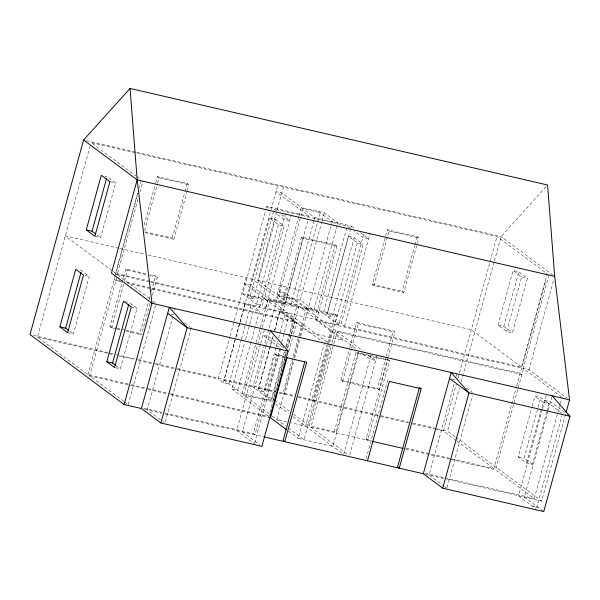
<?xml version="1.0" encoding="UTF-8"?>
<svg xmlns="http://www.w3.org/2000/svg" width="600" height="600" viewBox="0 0 600 600"><rect width="100%" height="100%" fill="white"/><g stroke="black" fill="none" stroke-linecap="round" stroke-linejoin="round"><path stroke-width="0.45" stroke-dasharray="3 2.25" d="M127.95 383.94L87.96 374.692L37.44 337.11L90.532 144.36M67.65 332.64L73.418 333.975L89.28 276.405L81.502 270.623L79.86 270.248M94.86 236.28L100.635 237.615L115.672 183.023L107.062 176.618L104.587 176.047M150.278 281.265L115.567 273.24L137.648 193.095M141.038 180.788L139.41 187.898M87.96 374.692L115.2 275.812M115.44 274.92L137.933 193.275M137.993 199.118L117.24 274.478L150.165 298.972M139.972 191.947L142.935 181.178M123.757 401.325L89.625 375.93L117.517 274.688M116.137 328.913L111.615 327.87L109.95 326.632L125.805 269.062L146.595 273.87M111.615 327.87L124.252 281.993M124.5 281.093L127.477 270.3L125.805 269.062M144.105 224.925L155.445 183.757M155.692 182.865L157.417 176.595L187.238 183.495L188.91 184.733L187.425 190.102M144.54 230.64L157.358 184.102M157.605 183.203L159.083 177.833L157.417 176.595M115.387 367.733L120.337 368.873L137.01 308.325L129.24 302.543L124.29 301.403M150.113 303.285L141.442 334.77L139.778 333.525L148.942 300.248M149.19 299.347L149.933 296.647M151.417 291.248L155.632 275.955L150.21 274.702M152.34 295.185L157.297 277.2L155.632 275.955M187.178 190.995L173.873 239.325L172.208 238.087L184.778 192.442M185.025 191.55L187.238 183.495M128.212 404.632L156.097 303.39M172.95 316.388L147.195 409.875L162 420.893M174.615 310.335L175.08 308.632M191.212 327.803L164.962 423.09L162.743 421.44M241.252 339.772L229.072 383.993L223.298 382.657L218.303 378.938L229.942 336.69M230.19 335.79L246.188 277.695M285.577 213.315L259.882 306.615L242.67 293.812L265.98 209.167M266.228 208.267L266.73 206.468L309.06 216.255L308.565 218.055M223.298 382.657L239.708 323.1M239.955 322.2L245.175 303.248L253.778 309.653L259.553 310.987L237.683 390.39L231.907 389.055L244.583 343.035M284.355 351.825L270.983 400.373L242.123 393.697L224.077 380.272L235.718 338.025M235.965 337.125L270.817 210.593M271.065 209.692L277.665 185.73M269.535 218.123L247.665 297.532L253.44 298.868L275.31 219.458L269.535 218.123L278.423 224.73L284.19 226.065L262.32 305.475L265.65 307.95L338.767 324.862L364.23 232.41M253.44 298.868L250.103 296.385L273.668 210.84M241.5 338.873L250.942 304.582L259.553 310.987M337.178 225.63L313.86 310.275L300.255 300.157L277.17 294.817L257.737 280.365L283.433 187.065M245.58 339.428L253.778 309.653M278.423 224.73L256.545 304.14L262.32 305.475M265.65 307.95L291.353 214.65M242.123 393.697L255.99 343.358M256.237 342.457L268.365 298.41L250.32 284.985L244.553 283.65L295.072 321.233L287.647 348.202M269.31 413.925L243.788 394.935L262.11 328.41M262.358 327.517L270.03 299.647L298.897 306.322L356.925 349.493M260.438 344.272L236.67 430.567L254.43 443.783M260.685 343.373L264.555 329.325M277.17 294.817L298.748 216.48M298.995 215.58L301.23 207.472L324.315 212.812L337.92 222.93L337.425 224.73M270.983 400.373L252.938 386.947L280.822 285.705M329.632 342.562L337.058 315.6L290.767 304.935L278.835 296.055L302.895 208.71L320.212 212.715L296.153 300.06L308.085 308.94M266.212 345.608L242.438 431.903L259.627 444.69M266.46 344.707L270.33 330.66M270.112 346.447L257.933 390.668L263.707 392.002L275.888 347.782M270.36 345.548L273.097 335.625M274.59 330.21L279.81 311.257L288.413 317.663L294.188 318.998L290.205 333.435M263.707 392.002L258.712 388.283L273.075 336.142M274.56 330.75L286.597 287.04M301.553 237.067L281.048 311.513L309.36 332.572L343.035 340.358L314.715 319.298L335.22 244.853L301.553 237.067L303.218 238.305L336.885 246.09L316.38 320.535L528.998 369.705L567.27 398.183M242.67 293.812L285 303.6L308.31 218.955M303.218 238.305L282.712 312.75L150.877 282.263M276.135 346.882L277.627 341.468M278.618 337.86L285.577 312.593L294.188 318.998M275.153 354.15L276.817 355.388L254.947 434.798L253.282 433.56L275.153 354.15L285.097 356.452M290.767 304.935L314.085 220.29M314.332 219.39L314.827 217.59L281.798 193.02L276.022 191.685L309.06 216.255M281.452 342.923L266.543 397.065L272.31 398.4L273.788 399.502M281.7 342.022L284.19 333M284.438 332.1L288.413 317.663M254.678 442.882L280.68 348.495L262.913 335.28L268.688 336.615L284.377 348.293M285.84 346.433L297.233 305.085L279.188 291.66L284.955 292.995L335.483 330.577L520.192 373.298L521.857 374.535L337.147 331.815L310.897 427.103L348.743 455.257M272.31 398.4L285.24 351.48M286.478 346.965L289.957 334.335M300.255 300.157L321.84 221.82M322.087 220.92L324.315 212.812M286.267 352.17L272.647 401.61L243.788 394.935M287.505 347.67L290.97 335.085M291.218 334.185L298.897 306.322M170.67 393.817L268.83 416.52L286.41 352.695M288.817 351.24L292.53 337.755M293.52 334.155L296.737 322.47L127.688 283.373M337.058 315.6L335.392 314.362L306.532 307.688L283.02 393.053L284.685 394.29L294.337 359.25M292.913 361.072L276.817 419.505L286.74 421.8M293.903 357.48L299.603 336.803M299.85 335.903L303.067 324.218M294.585 358.35L300.525 336.78M300.772 335.888L331.403 224.295M331.65 223.395L332.145 221.595L318.548 211.478M338.767 324.862L323.22 313.298L346.785 227.752M348.428 236.37L326.55 315.772L332.325 317.108L354.195 237.705L348.428 236.37L357.308 242.978L363.082 244.312L341.205 323.715L344.543 326.197L521.558 367.132L547.26 273.832L497.01 236.452L136.545 153.09M350.64 228.75L327.33 313.395L332.325 317.108M350.895 227.85L351.39 226.042L314.827 217.59M359.138 351.127L332.888 446.415L298.252 438.412L324.502 343.118M335.392 314.362L311.88 399.728L313.545 400.965L328.642 346.155M328.462 343.478L305.685 426.18L291.255 422.842M328.71 342.577L331.928 330.892M357.308 242.978L335.438 322.38L341.205 323.715M330.27 344.452L304.028 439.748L289.32 428.805M334.245 431.647L356.123 352.245L357.788 353.483L335.91 432.893L334.245 431.647L309.233 425.865L331.77 344.062M332.017 343.163L335.483 330.577M344.543 326.197L370.237 232.89M387.99 357.337L379.065 389.722L342.51 381.27L340.845 380.032L349.515 348.548M349.763 347.647L356.7 322.462L393.263 330.915L394.928 332.153L388.237 356.438M342.51 381.27L351.428 348.885M351.675 347.985L358.365 323.7L356.7 322.462M385.62 236.04L387.345 229.77L417.173 236.67L418.838 237.907L403.8 292.5L373.98 285.608L372.308 284.362L385.38 236.933M373.98 285.608L389.018 231.015L387.345 229.77M343.71 454.47L371.37 354.082M349.733 454.905L376.905 356.265M403.8 292.5L402.135 291.263L414.705 245.618M414.952 244.725L417.173 236.67M379.065 389.722L377.4 388.485L386.077 357M386.325 356.1L393.263 330.915M387.87 359.587L389.535 360.825L367.657 440.228L365.993 438.99L387.87 359.587L356.123 352.245M366.09 458.685L387.713 380.183M454.088 384.278L429.075 475.065L443.88 486.082M456.263 376.38L456.967 373.822M456.053 440.4L443.423 431.002L456.502 383.513M457.987 378.142L459.217 373.657M459.465 372.765L497.01 236.452M455.002 436.65L447.533 431.1L459.442 387.862M461.175 381.562L494.175 261.772M494.423 260.873L501.12 236.55L547.59 185.01M447.09 487.388L472.35 395.692M498.015 325.103L513.053 270.51L518.827 271.845L527.43 278.25L512.393 332.843L506.618 331.507L498.015 325.103L503.79 326.438L512.393 332.843M503.79 326.438L518.827 271.845M506.618 331.507L521.655 276.915L513.053 270.51M405.923 448.23L493.95 468.585L516.48 386.783M516.727 385.882L545.895 279.99M548.925 275.07L523.222 368.37L561.345 396.728M560.115 404.452L534.202 498.525L495.615 469.822L523.5 368.58M528.885 370.11L553.71 279.998M546.81 411.893L532.373 464.31L526.597 462.975L518.273 456.78L531.96 407.077M532.215 406.17L534.952 396.232L540.72 397.567L549.053 403.763L547.058 410.993M532.373 464.31L524.048 458.115L540.72 397.567M526.597 462.975L543.278 402.428L534.952 396.232M542.317 409.463L518.55 495.757L535.665 508.493M542.565 408.562L546.435 394.515M548.092 410.798L524.325 497.092L543.06 511.035M548.34 409.897L552.21 395.85M560.362 403.553L562.088 397.283M536.565 508.08L562.065 415.485M447.338 479.287L541.635 501.097L565.822 413.295M86.325 140.625L135.547 152.01M136.462 152.22L501.12 236.55L553.95 275.85M135.637 152.88L91.028 142.567L136.02 176.032M159.083 177.833L188.91 184.733M389.018 231.015L418.838 237.907M109.898 181.688L115.672 183.023M521.655 276.915L527.43 278.25M145.095 231.817L172.208 238.087M372.308 284.362L402.135 291.263M144.953 232.635L173.873 239.325M118.95 248.265L65.325 235.868L112.567 271.013M119.858 248.475L144.398 254.153M148.035 254.993L251.962 279.03L285 303.6M257.737 280.365L471.315 329.76L521.558 367.132M278.835 296.055L296.153 300.06M268.365 298.41L297.233 305.085M250.103 296.385L323.22 313.298M127.477 270.3L149.167 275.317M150.067 275.528L157.297 277.2M358.365 323.7L394.928 332.153M151.192 281.483L259.882 306.615M115.59 274.103L149.97 282.053M119.663 280.665L114.21 279.405L115.875 280.642L122.235 282.112M126.93 282.345L295.072 321.233M85.155 275.452L89.28 276.405M357.788 353.483L389.535 360.825M170.97 314.017L173.445 314.587L175.665 316.245M452.025 379.02L455.325 379.778L456.803 380.88M131.243 306.99L137.01 308.325M543.278 402.428L549.053 403.763M276.817 355.388L284.955 357.27M109.95 326.632L116.28 328.095M117.18 328.305L125.317 330.188M126.218 330.39L139.778 333.525M340.845 380.032L377.4 388.485M117.038 329.123L120.653 329.962M126.075 331.215L141.442 334.77M33.638 335.377L115.552 354.322M116.468 354.532L137.4 359.37M138.308 359.587L154.688 363.375M155.602 363.585L176.535 368.423M177.442 368.632L275.737 391.365M279.382 392.213L293.843 395.558M298.35 396.6L380.16 415.515M381.075 415.725L408.382 422.048M412.935 423.097L436.605 428.572M437.52 428.783L447.533 431.1M37.44 337.11L112.875 354.555M119.235 356.025L134.685 359.603M138.322 360.442L151.958 363.593M155.595 364.433L176.498 369.27M177.405 369.48L218.303 378.938M224.077 380.272L252.938 386.947M258.712 388.283L274.83 392.01M279.315 393.045L293.707 396.375M298.215 397.418L408.915 423.022M412.545 423.862L434.34 428.903M435.248 429.112L443.423 431.002M518.273 456.78L524.048 458.115M131.587 384.78L147.038 388.357M147.945 388.567L169.762 393.607M365.993 438.99L371.438 440.25M89.625 375.93L129.615 385.178M130.53 385.388L146.887 389.175M147.795 389.385L166.882 393.795M170.52 394.635L270.495 417.757M310.897 427.103L371.288 441.067M405.772 449.048L449.332 459.12M450.24 459.33L495.615 469.822M143.73 408.225L163.815 412.868M164.73 413.077L253.282 433.56M424.912 473.25L444.037 477.675M444.945 477.885L534.202 498.525M144.72 409.305L161.805 413.257M165.458 414.097L263.077 436.68M425.783 474.308L443.685 478.447M532.433 506.085L538.2 507.42M351.39 226.042L355.132 228.833M360.368 232.725L368.603 238.845L362.827 237.51L353.94 230.903M350.243 228.15L347.28 225.952L274.163 209.04L276.382 210.69M354.195 237.705L363.082 244.312M564.765 412.373L550.567 401.805L544.793 400.47L561.825 413.138M335.22 244.853L336.885 246.09M281.565 214.545L289.71 220.605L283.935 219.27L275.707 213.142M266.73 206.468L270.465 209.25M275.31 219.458L284.19 226.065M466.425 388.043L472.35 392.445M136.77 176.595L140.52 179.385M306.532 307.688L308.197 308.925M337.147 331.815L363.12 351.135M368.31 354.998L375.735 360.517L369.96 359.183L362.017 353.28M455.745 437.213L541.635 501.097M270.03 299.647L328.065 342.817M456.795 440.947L493.95 468.585M296.737 322.47L322.252 341.445M444.623 486.63L446.842 488.28M97.05 234.945L100.635 237.615M184.545 322.853L190.47 327.255M113.317 271.567L115.567 273.24M153.135 301.185L155.355 302.835M274.53 400.05L289.298 411.037M293.73 414.33L309.233 425.865M275.647 403.845L288.413 413.34M292.92 416.685L342.99 453.938M272.317 416.16L285.645 426.067M231.907 389.055L268.83 416.52M288.502 431.153L298.252 438.412M69.885 331.35L73.418 333.975M116.093 365.722L120.337 368.873M124.5 401.873L127.47 404.085"/><path stroke-width="0.9" d="M566.07 412.403L569.528 399.855L554.692 276.405L547.59 185.01L130.058 88.448L83.588 139.988L30 334.538L124.11 404.535L141.42 408.54L160.852 423L261.87 446.355L288.12 351.067L270.33 330.66M86.258 229.875L101.295 175.282L109.898 181.688L94.86 236.28L86.258 229.875L92.025 231.21L95.61 233.88M59.873 326.858L75.735 269.288L83.505 275.07L67.65 332.64L59.873 326.858L65.648 328.192L68.475 330.3M92.025 231.21L106.575 178.41M65.648 328.192L81.008 272.423M130.058 88.448L137.167 179.843L111.465 273.142L151.995 303.293L569.528 399.855M106.792 361.755L123.465 301.207L131.243 306.99L114.562 367.538L106.792 361.755L112.56 363.09L115.387 365.197M112.56 363.09L128.745 304.35M124.11 404.535L151.995 303.293L137.167 179.843L83.588 139.988M141.42 408.54L169.312 307.298L187.102 327.712L288.12 351.067M160.852 423L187.102 327.712L167.67 313.252M287.085 357.532L270.495 417.757L286.252 429.48M304.725 361.95L283.103 440.452L284.767 441.69L306.645 362.288L285.855 357.48M367.507 460.83L389.377 381.42L421.125 388.763L399.255 468.173L397.59 466.935L419.46 387.525M423.308 473.73L451.192 372.487L468.982 392.903L570 416.265L543.75 511.553L442.74 488.19L423.308 473.73L263.985 436.89M442.74 488.19L468.982 392.903L449.55 378.442M137.167 179.843L554.692 276.405M372.195 441.278L403.05 448.418M567.757 414.592L570 416.265L552.21 395.85M420.015 387.938L421.125 388.763"/></g></svg>
